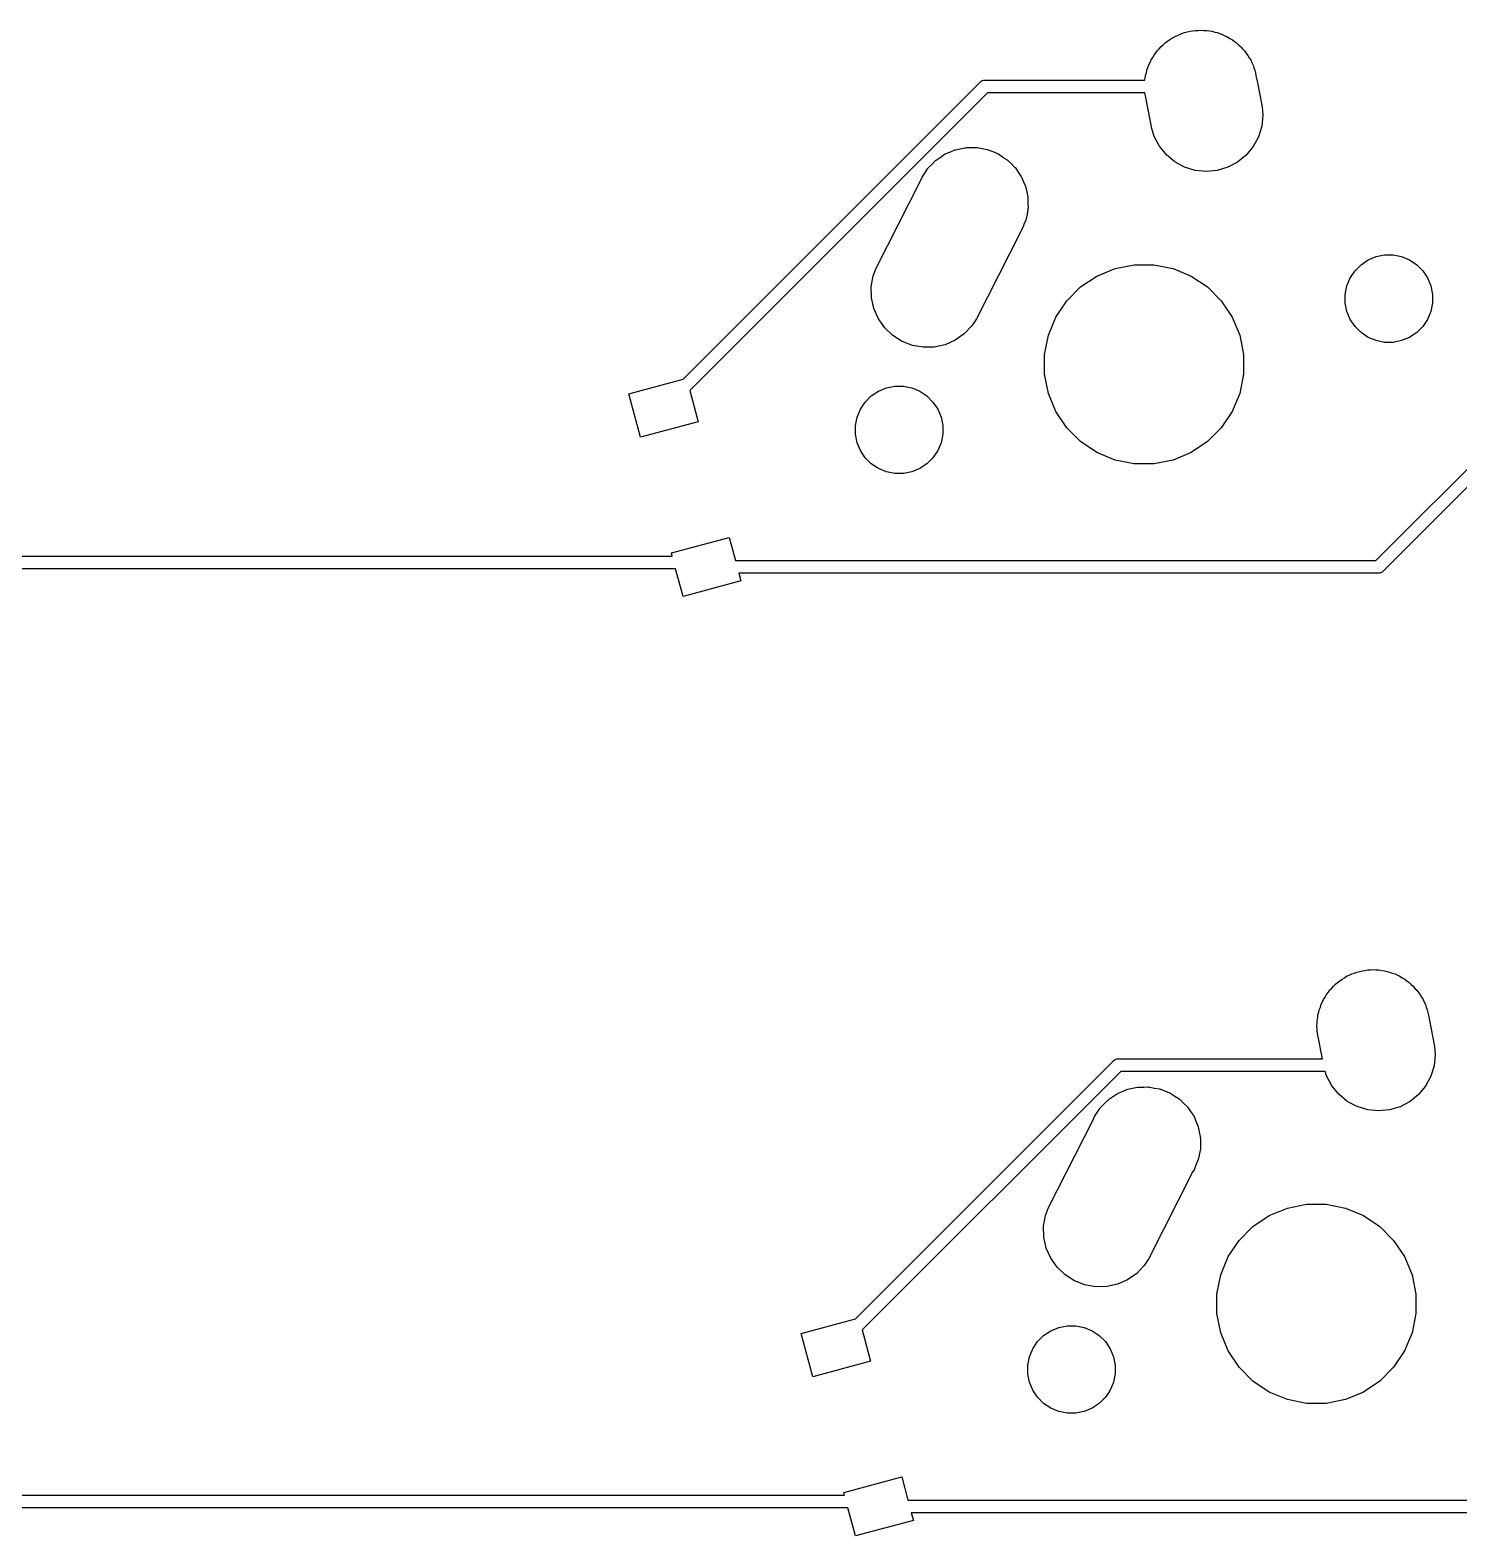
# Model space of a CAD drawing. Extents: x -26.1 to -7.5, y -7.6 to -2.3.
# Drawn here: x -14.713 to -13.586, y -5.079 to -3.891 of the extents above; entities that cross this region are included whole.
import ezdxf

# ---------------------------------------------------------------- set-up
doc = ezdxf.new("R2010")
doc.units = 0
doc.header["$MEASUREMENT"] = 0
doc.layers.add('BLACK', color=7, linetype='CONTINUOUS')

msp = doc.modelspace()

# ---------------------------------------------------------------- linework, layer by layer
at = {"layer": 'BLACK', "linetype": 'CONTINUOUS'}
for p, q in [((-13.8082, -3.89567), (-13.8062, -3.89462)), ((-13.8062, -3.89462), (-13.8042, -3.89401)), ((-13.8042, -3.89401), (-13.8022, -3.8932)), ((-13.8022, -3.8932), (-13.8, -3.89276)), ((-13.8, -3.89276), (-13.7978, -3.89211)), ((-13.7978, -3.89211), (-13.7957, -3.89191)), ((-13.7957, -3.89191), (-13.7937, -3.8915)), ((-13.7937, -3.8915), (-13.7914, -3.8915)), ((-13.7914, -3.8915), (-13.7891, -3.89129)), ((-13.7891, -3.89129), (-13.787, -3.8915)), ((-13.787, -3.8915), (-13.7849, -3.8915)), ((-13.7849, -3.8915), (-13.7827, -3.89194)), ((-13.7827, -3.89194), (-13.7805, -3.89217)), ((-13.7805, -3.89217), (-13.7784, -3.89279)), ((-13.7784, -3.89279), (-13.7764, -3.8932)), ((-13.7764, -3.8932), (-13.7743, -3.89407)), ((-13.7743, -3.89407), (-13.7721, -3.89473)), ((-13.7721, -3.89473), (-13.7703, -3.89573)), ((-13.8237, -3.90756), (-13.8221, -3.90596)), ((-13.8221, -3.90596), (-13.8207, -3.90421)), ((-13.8207, -3.90421), (-13.819, -3.90288)), ((-13.819, -3.90288), (-13.8175, -3.90139)), ((-13.8175, -3.90139), (-13.8157, -3.90013)), ((-13.8157, -3.90013), (-13.8139, -3.8987)), ((-13.8139, -3.8987), (-13.812, -3.89771)), ((-13.812, -3.89771), (-13.8103, -3.89654)), ((-13.8103, -3.89654), (-13.8082, -3.89567)), ((-13.7703, -3.89573), (-13.7683, -3.89654)), ((-13.7683, -3.89654), (-13.7664, -3.8978)), ((-13.7664, -3.8978), (-13.7644, -3.89887)), ((-13.7644, -3.89887), (-13.7628, -3.90022)), ((-13.7628, -3.90022), (-13.7611, -3.90139)), ((-13.7611, -3.90139), (-13.7595, -3.90299)), ((-13.7595, -3.90299), (-13.7577, -3.90443)), ((-13.7577, -3.90443), (-13.7564, -3.90606)), ((-13.7564, -3.90606), (-13.7549, -3.90756)), ((-13.831, -3.92078), (-13.8304, -3.91862)), ((-13.8304, -3.91862), (-13.8294, -3.91676)), ((-13.8294, -3.91676), (-13.8285, -3.91481)), ((-13.8285, -3.91481), (-13.8273, -3.91293)), ((-13.8273, -3.91293), (-13.8262, -3.91094)), ((-13.8262, -3.91094), (-13.8249, -3.90931)), ((-13.8249, -3.90931), (-13.8237, -3.90756)), ((-13.7549, -3.90756), (-13.7536, -3.90944)), ((-13.7536, -3.90944), (-13.7522, -3.91119)), ((-13.7522, -3.91119), (-13.7512, -3.91306)), ((-13.7512, -3.91306), (-13.75, -3.91481)), ((-13.75, -3.91481), (-13.7492, -3.9169)), ((-13.7492, -3.9169), (-13.7481, -3.9189)), ((-13.7481, -3.9189), (-13.7475, -3.92092)), ((-13.9617, -3.93115), (-13.9608, -3.93086)), ((-13.9608, -3.93086), (-13.9598, -3.93077)), ((-13.9598, -3.93077), (-13.9595, -3.93079)), ((-13.9595, -3.93079), (-13.8335, -3.93079)), ((-13.8335, -3.93079), (-13.8331, -3.92921)), ((-13.8331, -3.92921), (-13.8329, -3.92696)), ((-13.8329, -3.92696), (-13.8323, -3.92494)), ((-13.8323, -3.92494), (-13.8319, -3.92287)), ((-13.8319, -3.92287), (-13.831, -3.92078)), ((-13.7475, -3.92092), (-13.7467, -3.92287)), ((-13.7467, -3.92287), (-13.7463, -3.92509)), ((-13.7463, -3.92509), (-13.7462, -3.92516)), ((-13.7462, -3.92516), (-13.7458, -3.92721)), ((-13.7458, -3.92721), (-13.745, -3.93143)), ((-14.1978, -4.1667), (-13.9635, -3.93243)), ((-13.9577, -3.94079), (-14.1924, -4.17546)), ((-13.9635, -3.93243), (-13.9633, -3.93224)), ((-13.9633, -3.93224), (-13.9626, -3.93161)), ((-13.9626, -3.93161), (-13.9617, -3.93115)), ((-13.8335, -3.94079), (-13.9577, -3.94079)), ((-13.8328, -3.94437), (-13.8335, -3.94079)), ((-13.745, -3.93143), (-13.745, -3.93151)), ((-13.745, -3.93151), (-13.741, -3.9519)), ((-13.828, -3.96888), (-13.8328, -3.94437)), ((-13.741, -3.9519), (-13.7404, -3.95841)), ((-13.7404, -3.95841), (-13.7413, -3.96709)), ((-13.8261, -3.97515), (-13.828, -3.96888)), ((-13.822, -3.98286), (-13.8261, -3.97515)), ((-13.7438, -3.97543), (-13.748, -3.98311)), ((-13.7413, -3.96709), (-13.7438, -3.97543)), ((-13.995, -3.99165), (-13.9918, -3.98943)), ((-13.9918, -3.98943), (-13.9913, -3.98923)), ((-13.9913, -3.98923), (-13.9909, -3.98897)), ((-13.9909, -3.98897), (-13.9873, -3.98748)), ((-13.9873, -3.98748), (-13.9838, -3.98591)), ((-13.9838, -3.98591), (-13.9833, -3.98581)), ((-13.9833, -3.98581), (-13.9829, -3.98563)), ((-13.9829, -3.98563), (-13.9791, -3.98487)), ((-13.9791, -3.98487), (-13.9753, -3.98403)), ((-13.9753, -3.98403), (-13.9748, -3.98402)), ((-13.9748, -3.98402), (-13.9743, -3.98393)), ((-13.9743, -3.98393), (-13.9704, -3.98393)), ((-13.9704, -3.98393), (-13.9665, -3.98384)), ((-13.9665, -3.98384), (-13.9661, -3.98393)), ((-13.9661, -3.98393), (-13.9656, -3.98393)), ((-13.9656, -3.98393), (-13.9618, -3.98469)), ((-13.9618, -3.98469), (-13.958, -3.98536)), ((-13.958, -3.98536), (-13.9575, -3.98554)), ((-13.9575, -3.98554), (-13.957, -3.98563)), ((-13.957, -3.98563), (-13.9534, -3.98712)), ((-13.9534, -3.98712), (-13.9498, -3.98853)), ((-13.9498, -3.98853), (-13.9494, -3.98878)), ((-13.9494, -3.98878), (-13.949, -3.98897)), ((-13.949, -3.98897), (-13.9457, -3.99113)), ((-13.8165, -3.98962), (-13.822, -3.98286)), ((-13.8098, -3.99518), (-13.8165, -3.98962)), ((-13.7535, -3.98983), (-13.7603, -3.99534)), ((-13.748, -3.98311), (-13.7535, -3.98983)), ((-14.007, -4.004), (-14.005, -4.00073)), ((-14.005, -4.00073), (-14.0046, -4.00038)), ((-14.0046, -4.00038), (-14.0044, -3.99998)), ((-14.0044, -3.99998), (-14.0016, -3.99723)), ((-14.0016, -3.99723), (-13.9989, -3.99443)), ((-13.9989, -3.99443), (-13.9985, -3.99415)), ((-13.9985, -3.99415), (-13.9982, -3.99381)), ((-13.9982, -3.99381), (-13.995, -3.99165)), ((-13.9457, -3.99113), (-13.9425, -3.99322)), ((-13.9425, -3.99322), (-13.9421, -3.99355)), ((-13.9421, -3.99355), (-13.9417, -3.99381)), ((-13.9417, -3.99381), (-13.939, -3.99657)), ((-13.939, -3.99657), (-13.9362, -3.99926)), ((-13.9362, -3.99926), (-13.9359, -3.99965)), ((-13.9359, -3.99965), (-13.9356, -3.99998)), ((-13.9356, -3.99998), (-13.9334, -4.00322)), ((-13.8021, -3.99931), (-13.8098, -3.99518)), ((-13.7937, -4.00188), (-13.8021, -3.99931)), ((-13.7851, -4.00276), (-13.7937, -4.00188)), ((-13.7764, -4.00194), (-13.7851, -4.00276)), ((-13.768, -3.99943), (-13.7764, -4.00194)), ((-13.7603, -3.99534), (-13.768, -3.99943)), ((-14.0454, -4.07899), (-14.0102, -4.0097)), ((-14.0102, -4.0097), (-14.0092, -4.00724)), ((-14.0092, -4.00724), (-14.007, -4.004)), ((-13.9334, -4.00322), (-13.9312, -4.0064)), ((-13.9312, -4.0064), (-13.931, -4.00684)), ((-13.931, -4.00684), (-13.9307, -4.00724)), ((-13.9307, -4.00724), (-13.9292, -4.01083)), ((-13.9292, -4.01083), (-13.9277, -4.01439)), ((-13.9277, -4.01439), (-13.9275, -4.01486)), ((-13.9275, -4.01486), (-13.9274, -4.0153)), ((-13.9274, -4.0153), (-13.9266, -4.01911)), ((-13.9266, -4.01911), (-13.9258, -4.02291)), ((-13.9258, -4.02291), (-13.9258, -4.02339)), ((-13.9258, -4.02339), (-13.9257, -4.02386)), ((-13.9257, -4.02386), (-13.9257, -4.02775)), ((-13.9264, -4.03639), (-13.9271, -4.04022)), ((-13.9257, -4.03258), (-13.9264, -4.03639)), ((-13.9257, -4.02775), (-13.9256, -4.03163)), ((-13.9256, -4.03163), (-13.9257, -4.0321)), ((-13.9257, -4.0321), (-13.9257, -4.03258)), ((-13.9307, -4.0492), (-13.9317, -4.05062)), ((-13.9297, -4.04674), (-13.9307, -4.0492)), ((-13.9295, -4.04632), (-13.9297, -4.04674)), ((-13.9289, -4.04473), (-13.9295, -4.04632)), ((-13.9274, -4.04114), (-13.9289, -4.04473)), ((-13.9273, -4.04067), (-13.9274, -4.04114)), ((-13.9271, -4.04022), (-13.9273, -4.04067)), ((-13.9317, -4.05062), (-13.9664, -4.11907)), ((-13.6629, -4.07634), (-13.6573, -4.07257)), ((-13.6573, -4.07257), (-13.651, -4.06997)), ((-13.651, -4.06997), (-13.6443, -4.06865)), ((-13.6443, -4.06865), (-13.6375, -4.06865)), ((-13.6375, -4.06865), (-13.6309, -4.06997)), ((-13.6309, -4.06997), (-13.6246, -4.07257)), ((-13.6246, -4.07257), (-13.619, -4.07634)), ((-14.0493, -4.09367), (-14.0478, -4.08508)), ((-14.0478, -4.08508), (-14.0454, -4.07899)), ((-13.8842, -4.09388), (-13.8713, -4.08529)), ((-13.8713, -4.08529), (-13.857, -4.07937)), ((-13.857, -4.07937), (-13.8419, -4.07636)), ((-13.8419, -4.07636), (-13.8264, -4.07636)), ((-13.8264, -4.07636), (-13.8112, -4.07937)), ((-13.8112, -4.07937), (-13.7969, -4.08529)), ((-13.7969, -4.08529), (-13.7841, -4.09388)), ((-13.6715, -4.08678), (-13.6677, -4.08113)), ((-13.6677, -4.08113), (-13.6629, -4.07634)), ((-13.619, -4.07634), (-13.6142, -4.08113)), ((-13.6142, -4.08113), (-13.6104, -4.08678)), ((-14.0491, -4.1024), (-14.0493, -4.09367)), ((-13.8951, -4.10482), (-13.8842, -4.09388)), ((-13.7841, -4.09388), (-13.7732, -4.10482)), ((-13.6754, -4.0997), (-13.6741, -4.09305)), ((-13.6741, -4.09305), (-13.6715, -4.08678)), ((-13.6104, -4.08678), (-13.6078, -4.09305)), ((-13.6078, -4.09305), (-13.6065, -4.0997)), ((-14.0472, -4.11092), (-14.0491, -4.1024)), ((-13.9037, -4.11767), (-13.8951, -4.10482)), ((-13.7732, -4.10482), (-13.7646, -4.11767)), ((-13.6754, -4.10649), (-13.6754, -4.0997)), ((-13.6741, -4.11314), (-13.6754, -4.10649)), ((-13.6065, -4.10649), (-13.6078, -4.11314)), ((-13.6065, -4.0997), (-13.6065, -4.10649)), ((-14.0437, -4.1189), (-14.0472, -4.11092)), ((-14.0387, -4.12605), (-14.0437, -4.1189)), ((-13.9664, -4.11907), (-13.9699, -4.12458)), ((-13.9096, -4.13196), (-13.9037, -4.11767)), ((-13.7646, -4.11767), (-13.7586, -4.13196)), ((-13.6715, -4.11941), (-13.6741, -4.11314)), ((-13.6677, -4.12505), (-13.6715, -4.11941)), ((-13.6104, -4.11941), (-13.6142, -4.12505)), ((-13.6078, -4.11314), (-13.6104, -4.11941)), ((-14.0324, -4.13209), (-14.0387, -4.12605)), ((-14.025, -4.13678), (-14.0324, -4.13209)), ((-13.9759, -4.13088), (-13.9831, -4.13588)), ((-13.9699, -4.12458), (-13.9759, -4.13088)), ((-13.9126, -4.14713), (-13.9096, -4.13196)), ((-13.7586, -4.13196), (-13.7556, -4.14713)), ((-13.6629, -4.12985), (-13.6677, -4.12505)), ((-13.6573, -4.13362), (-13.6629, -4.12985)), ((-13.619, -4.12985), (-13.6246, -4.13362)), ((-13.6142, -4.12505), (-13.619, -4.12985)), ((-14.0169, -4.13994), (-14.025, -4.13678)), ((-14.0083, -4.14146), (-14.0169, -4.13994)), ((-13.9996, -4.14128), (-14.0083, -4.14146)), ((-13.9911, -4.13939), (-13.9996, -4.14128)), ((-13.9831, -4.13588), (-13.9911, -4.13939)), ((-13.651, -4.13622), (-13.6573, -4.13362)), ((-13.6513, -4.30966), (-13.4759, -4.13426)), ((-13.6443, -4.13754), (-13.651, -4.13622)), ((-13.4705, -4.14302), (-13.6455, -4.31802)), ((-13.6375, -4.13754), (-13.6443, -4.13754)), ((-13.6309, -4.13622), (-13.6375, -4.13754)), ((-13.6246, -4.13362), (-13.6309, -4.13622)), ((-13.9126, -4.16259), (-13.9126, -4.14713)), ((-13.7556, -4.14713), (-13.7556, -4.16259)), ((-14.2406, -4.17817), (-14.1978, -4.1667)), ((-13.9096, -4.17776), (-13.9126, -4.16259)), ((-13.7556, -4.16259), (-13.7586, -4.17776)), ((-14.2314, -4.21239), (-14.2406, -4.17817)), ((-14.1924, -4.17546), (-14.1858, -4.20017)), ((-14.0541, -4.18466), (-14.0493, -4.17986)), ((-14.0493, -4.17986), (-14.0436, -4.17609)), ((-14.0436, -4.17609), (-14.0374, -4.1735)), ((-14.0374, -4.1735), (-14.0307, -4.17217)), ((-14.0307, -4.17217), (-14.0239, -4.17217)), ((-14.0239, -4.17217), (-14.0173, -4.1735)), ((-14.0173, -4.1735), (-14.011, -4.17609)), ((-14.011, -4.17609), (-14.0054, -4.17986)), ((-14.0054, -4.17986), (-14.0006, -4.18466)), ((-13.9037, -4.19204), (-13.9096, -4.17776)), ((-13.7586, -4.17776), (-13.7646, -4.19204)), ((-14.0604, -4.19657), (-14.0578, -4.1903)), ((-14.0578, -4.1903), (-14.0541, -4.18466)), ((-14.0006, -4.18466), (-13.9968, -4.1903)), ((-13.9968, -4.1903), (-13.9942, -4.19657)), ((-13.8951, -4.2049), (-13.9037, -4.19204)), ((-13.7646, -4.19204), (-13.7732, -4.2049)), ((-14.1858, -4.20017), (-14.2314, -4.21239)), ((-14.0618, -4.20323), (-14.0604, -4.19657)), ((-14.0618, -4.21002), (-14.0618, -4.20323)), ((-13.9942, -4.19657), (-13.9929, -4.20323)), ((-13.9929, -4.20323), (-13.9929, -4.21002)), ((-14.0604, -4.21667), (-14.0618, -4.21002)), ((-13.9929, -4.21002), (-13.9942, -4.21667)), ((-13.8842, -4.21583), (-13.8951, -4.2049)), ((-13.8713, -4.22442), (-13.8842, -4.21583)), ((-13.7841, -4.21583), (-13.7969, -4.22442)), ((-13.7732, -4.2049), (-13.7841, -4.21583)), ((-14.0578, -4.22294), (-14.0604, -4.21667)), ((-14.0541, -4.22858), (-14.0578, -4.22294)), ((-13.9968, -4.22294), (-14.0006, -4.22858)), ((-13.9942, -4.21667), (-13.9968, -4.22294)), ((-13.857, -4.23034), (-13.8713, -4.22442)), ((-13.7969, -4.22442), (-13.8112, -4.23034)), ((-14.0493, -4.23338), (-14.0541, -4.22858)), ((-14.0436, -4.23715), (-14.0493, -4.23338)), ((-14.0374, -4.23975), (-14.0436, -4.23715)), ((-14.011, -4.23715), (-14.0173, -4.23975)), ((-14.0054, -4.23338), (-14.011, -4.23715)), ((-14.0006, -4.22858), (-14.0054, -4.23338)), ((-13.8419, -4.23336), (-13.857, -4.23034)), ((-13.8264, -4.23336), (-13.8419, -4.23336)), ((-13.8112, -4.23034), (-13.8264, -4.23336)), ((-14.0307, -4.24107), (-14.0374, -4.23975)), ((-14.0239, -4.24107), (-14.0307, -4.24107)), ((-14.0173, -4.23975), (-14.0239, -4.24107)), ((-14.2069, -4.30366), (-14.1613, -4.29144)), ((-14.1613, -4.29144), (-14.1564, -4.30966)), ((-15.2379, -4.30616), (-14.2063, -4.30616)), ((-14.2063, -4.30616), (-14.2069, -4.30366)), ((-14.1564, -4.30966), (-13.6513, -4.30966)), ((-14.2036, -4.31616), (-15.2405, -4.31616)), ((-14.1978, -4.33789), (-14.2036, -4.31616)), ((-13.6495, -4.31966), (-14.1537, -4.31966)), ((-14.1537, -4.31966), (-14.1521, -4.32566)), ((-13.6492, -4.31969), (-13.6495, -4.31966)), ((-13.649, -4.31966), (-13.6492, -4.31969)), ((-13.6482, -4.31959), (-13.649, -4.31966)), ((-13.6473, -4.3193), (-13.6482, -4.31959)), ((-13.6464, -4.31884), (-13.6473, -4.3193)), ((-13.6457, -4.31822), (-13.6464, -4.31884)), ((-13.6455, -4.31802), (-13.6457, -4.31822)), ((-14.1521, -4.32566), (-14.1978, -4.33789)), ((-13.683, -4.64388), (-13.6815, -4.64239)), ((-13.6815, -4.64239), (-13.6797, -4.64113)), ((-13.6797, -4.64113), (-13.6779, -4.6397)), ((-13.6779, -4.6397), (-13.676, -4.63871)), ((-13.676, -4.63871), (-13.6743, -4.63754)), ((-13.6743, -4.63754), (-13.6722, -4.63667)), ((-13.6722, -4.63667), (-13.6702, -4.63562)), ((-13.6702, -4.63562), (-13.6682, -4.63501)), ((-13.6682, -4.63501), (-13.6662, -4.6342)), ((-13.6662, -4.6342), (-13.664, -4.63376)), ((-13.664, -4.63376), (-13.6618, -4.63311)), ((-13.6618, -4.63311), (-13.6597, -4.63291)), ((-13.6597, -4.63291), (-13.6577, -4.6325)), ((-13.6577, -4.6325), (-13.6554, -4.6325)), ((-13.6554, -4.6325), (-13.6531, -4.63229)), ((-13.6531, -4.63229), (-13.651, -4.6325)), ((-13.651, -4.6325), (-13.6489, -4.6325)), ((-13.6489, -4.6325), (-13.6467, -4.63294)), ((-13.6467, -4.63294), (-13.6445, -4.63317)), ((-13.6445, -4.63317), (-13.6424, -4.63379)), ((-13.6424, -4.63379), (-13.6404, -4.6342)), ((-13.6404, -4.6342), (-13.6383, -4.63507)), ((-13.6383, -4.63507), (-13.6361, -4.63573)), ((-13.6361, -4.63573), (-13.6343, -4.63673)), ((-13.6343, -4.63673), (-13.6323, -4.63754)), ((-13.6323, -4.63754), (-13.6304, -4.6388)), ((-13.6304, -4.6388), (-13.6284, -4.63987)), ((-13.6284, -4.63987), (-13.6268, -4.64122)), ((-13.6268, -4.64122), (-13.6251, -4.64239)), ((-13.6251, -4.64239), (-13.6235, -4.64399)), ((-13.6925, -4.65581), (-13.6913, -4.65393)), ((-13.6913, -4.65393), (-13.6902, -4.65194)), ((-13.6902, -4.65194), (-13.6889, -4.65031)), ((-13.6889, -4.65031), (-13.6877, -4.64856)), ((-13.6877, -4.64856), (-13.6861, -4.64696)), ((-13.6861, -4.64696), (-13.6847, -4.64521)), ((-13.6847, -4.64521), (-13.683, -4.64388)), ((-13.6235, -4.64399), (-13.6217, -4.64543)), ((-13.6217, -4.64543), (-13.6204, -4.64706)), ((-13.6204, -4.64706), (-13.6189, -4.64856)), ((-13.6189, -4.64856), (-13.6176, -4.65044)), ((-13.6176, -4.65044), (-13.6162, -4.65219)), ((-13.6162, -4.65219), (-13.6152, -4.65406)), ((-13.6152, -4.65406), (-13.614, -4.65581)), ((-13.6969, -4.66796), (-13.6963, -4.66594)), ((-13.6963, -4.66594), (-13.6959, -4.66387)), ((-13.6959, -4.66387), (-13.695, -4.66178)), ((-13.695, -4.66178), (-13.6944, -4.65962)), ((-13.6944, -4.65962), (-13.6934, -4.65776)), ((-13.6934, -4.65776), (-13.6925, -4.65581)), ((-13.614, -4.65581), (-13.6132, -4.6579)), ((-13.6132, -4.6579), (-13.6121, -4.6599)), ((-13.6121, -4.6599), (-13.6115, -4.66192)), ((-13.6115, -4.66192), (-13.6107, -4.66387)), ((-13.6107, -4.66387), (-13.6103, -4.66609)), ((-13.6103, -4.66609), (-13.6102, -4.66616)), ((-13.6102, -4.66616), (-13.6098, -4.66821)), ((-13.6978, -4.67664), (-13.6976, -4.67454)), ((-13.6976, -4.67889), (-13.6978, -4.67664)), ((-13.6976, -4.67243), (-13.6971, -4.67021)), ((-13.6976, -4.67454), (-13.6976, -4.67243)), ((-13.6976, -4.68115), (-13.6976, -4.67889)), ((-13.6971, -4.67021), (-13.6969, -4.66796)), ((-13.6098, -4.66821), (-13.609, -4.67243)), ((-13.609, -4.67243), (-13.609, -4.67251)), ((-13.609, -4.67251), (-13.605, -4.6929)), ((-13.6968, -4.68537), (-13.6976, -4.68115)), ((-13.6934, -4.70252), (-13.6968, -4.68537)), ((-13.8573, -4.70335), (-13.8564, -4.70288)), ((-13.8564, -4.70288), (-13.8555, -4.7026)), ((-13.8555, -4.7026), (-13.8548, -4.70252)), ((-13.8548, -4.70252), (-13.8545, -4.7025)), ((-13.8545, -4.7025), (-13.8543, -4.70252)), ((-13.8543, -4.70252), (-13.6934, -4.70252)), ((-13.6044, -4.69941), (-13.6053, -4.70809)), ((-13.605, -4.6929), (-13.6044, -4.69941)), ((-14.0618, -4.9077), (-13.8582, -4.70416)), ((-13.8524, -4.71253), (-14.0564, -4.91646)), ((-13.8582, -4.70416), (-13.8581, -4.70397)), ((-13.8581, -4.70397), (-13.8573, -4.70335)), ((-13.6912, -4.71253), (-13.8524, -4.71253)), ((-13.6901, -4.71615), (-13.6912, -4.71253)), ((-13.6053, -4.70809), (-13.6078, -4.71643)), ((-13.8473, -4.72681), (-13.8469, -4.72663)), ((-13.8469, -4.72663), (-13.8431, -4.72587)), ((-13.8431, -4.72587), (-13.8393, -4.72503)), ((-13.8393, -4.72503), (-13.8388, -4.72502)), ((-13.8388, -4.72502), (-13.8383, -4.72493)), ((-13.8383, -4.72493), (-13.8344, -4.72493)), ((-13.8344, -4.72493), (-13.8305, -4.72484)), ((-13.8305, -4.72484), (-13.8301, -4.72493)), ((-13.8301, -4.72493), (-13.8296, -4.72493)), ((-13.8296, -4.72493), (-13.8258, -4.72569)), ((-13.8258, -4.72569), (-13.822, -4.72636)), ((-13.822, -4.72636), (-13.8215, -4.72654)), ((-13.8215, -4.72654), (-13.821, -4.72663)), ((-13.821, -4.72663), (-13.8174, -4.72812)), ((-13.686, -4.72386), (-13.6901, -4.71615)), ((-13.6805, -4.73062), (-13.686, -4.72386)), ((-13.612, -4.72411), (-13.6175, -4.73083)), ((-13.6078, -4.71643), (-13.612, -4.72411)), ((-13.8684, -4.74098), (-13.8656, -4.73823)), ((-13.8656, -4.73823), (-13.8629, -4.73543)), ((-13.8629, -4.73543), (-13.8625, -4.73515)), ((-13.8625, -4.73515), (-13.8622, -4.73481)), ((-13.8622, -4.73481), (-13.859, -4.73265)), ((-13.859, -4.73265), (-13.8558, -4.73043)), ((-13.8558, -4.73043), (-13.8553, -4.73023)), ((-13.8553, -4.73023), (-13.8549, -4.72997)), ((-13.8549, -4.72997), (-13.8513, -4.72848)), ((-13.8513, -4.72848), (-13.8478, -4.72691)), ((-13.8478, -4.72691), (-13.8473, -4.72681)), ((-13.8174, -4.72812), (-13.8138, -4.72953)), ((-13.8138, -4.72953), (-13.8134, -4.72978)), ((-13.8134, -4.72978), (-13.813, -4.72997)), ((-13.813, -4.72997), (-13.8097, -4.73213)), ((-13.8097, -4.73213), (-13.8065, -4.73422)), ((-13.8065, -4.73422), (-13.8061, -4.73455)), ((-13.8061, -4.73455), (-13.8057, -4.73481)), ((-13.8057, -4.73481), (-13.803, -4.73757)), ((-13.803, -4.73757), (-13.8002, -4.74026)), ((-13.6738, -4.73618), (-13.6805, -4.73062)), ((-13.6661, -4.74031), (-13.6738, -4.73618)), ((-13.6243, -4.73634), (-13.632, -4.74043)), ((-13.6175, -4.73083), (-13.6243, -4.73634)), ((-13.8742, -4.7507), (-13.8732, -4.74824)), ((-13.8732, -4.74824), (-13.871, -4.745)), ((-13.871, -4.745), (-13.869, -4.74173)), ((-13.869, -4.74173), (-13.8686, -4.74138)), ((-13.8686, -4.74138), (-13.8684, -4.74098)), ((-13.8002, -4.74026), (-13.7999, -4.74065)), ((-13.7999, -4.74065), (-13.7996, -4.74098)), ((-13.7996, -4.74098), (-13.7974, -4.74422)), ((-13.7974, -4.74422), (-13.7952, -4.7474)), ((-13.7952, -4.7474), (-13.795, -4.74784)), ((-13.795, -4.74784), (-13.7947, -4.74824)), ((-13.7947, -4.74824), (-13.7932, -4.75183)), ((-13.6577, -4.74288), (-13.6661, -4.74031)), ((-13.6491, -4.74376), (-13.6577, -4.74288)), ((-13.6404, -4.74294), (-13.6491, -4.74376)), ((-13.632, -4.74043), (-13.6404, -4.74294)), ((-13.9094, -4.81999), (-13.8742, -4.7507)), ((-13.7932, -4.75183), (-13.7917, -4.75539)), ((-13.7917, -4.75539), (-13.7915, -4.75586)), ((-13.7915, -4.75586), (-13.7914, -4.7563)), ((-13.7914, -4.7563), (-13.7906, -4.76011)), ((-13.7906, -4.76011), (-13.7898, -4.76391)), ((-13.7897, -4.77358), (-13.7904, -4.77739)), ((-13.7898, -4.76391), (-13.7898, -4.76439)), ((-13.7898, -4.76439), (-13.7897, -4.76486)), ((-13.7897, -4.76486), (-13.7897, -4.76875)), ((-13.7897, -4.76875), (-13.7896, -4.77263)), ((-13.7896, -4.77263), (-13.7897, -4.7731)), ((-13.7897, -4.7731), (-13.7897, -4.77358)), ((-13.7929, -4.78573), (-13.7935, -4.78732)), ((-13.7914, -4.78214), (-13.7929, -4.78573)), ((-13.7913, -4.78167), (-13.7914, -4.78214)), ((-13.7911, -4.78122), (-13.7913, -4.78167)), ((-13.7904, -4.77739), (-13.7911, -4.78122)), ((-13.7957, -4.79162), (-13.8304, -4.86007)), ((-13.7947, -4.7902), (-13.7957, -4.79162)), ((-13.7937, -4.78774), (-13.7947, -4.7902)), ((-13.7935, -4.78732), (-13.7937, -4.78774)), ((-13.9118, -4.82608), (-13.9094, -4.81999)), ((-13.7353, -4.82629), (-13.721, -4.82037)), ((-13.721, -4.82037), (-13.7059, -4.81736)), ((-13.7059, -4.81736), (-13.6904, -4.81736)), ((-13.6904, -4.81736), (-13.6752, -4.82037)), ((-13.6752, -4.82037), (-13.6609, -4.82629)), ((-13.9133, -4.83467), (-13.9118, -4.82608)), ((-13.7482, -4.83488), (-13.7353, -4.82629)), ((-13.6609, -4.82629), (-13.6481, -4.83488)), ((-13.9131, -4.8434), (-13.9133, -4.83467)), ((-13.9112, -4.85192), (-13.9131, -4.8434)), ((-13.7591, -4.84582), (-13.7482, -4.83488)), ((-13.6481, -4.83488), (-13.6372, -4.84582)), ((-13.9077, -4.8599), (-13.9112, -4.85192)), ((-13.7677, -4.85867), (-13.7591, -4.84582)), ((-13.6372, -4.84582), (-13.6286, -4.85867)), ((-13.9027, -4.86705), (-13.9077, -4.8599)), ((-13.8964, -4.87309), (-13.9027, -4.86705)), ((-13.8339, -4.86558), (-13.8399, -4.87188)), ((-13.8304, -4.86007), (-13.8339, -4.86558)), ((-13.7736, -4.87296), (-13.7677, -4.85867)), ((-13.6286, -4.85867), (-13.6226, -4.87296)), ((-13.889, -4.87778), (-13.8964, -4.87309)), ((-13.8809, -4.88094), (-13.889, -4.87778)), ((-13.8723, -4.88246), (-13.8809, -4.88094)), ((-13.8551, -4.88039), (-13.8636, -4.88228)), ((-13.8471, -4.87688), (-13.8551, -4.88039)), ((-13.8399, -4.87188), (-13.8471, -4.87688)), ((-13.7766, -4.88813), (-13.7736, -4.87296)), ((-13.6226, -4.87296), (-13.6196, -4.88813)), ((-13.8636, -4.88228), (-13.8723, -4.88246)), ((-13.7766, -4.90359), (-13.7766, -4.88813)), ((-13.6196, -4.88813), (-13.6196, -4.90359)), ((-13.7736, -4.91876), (-13.7766, -4.90359)), ((-13.6196, -4.90359), (-13.6226, -4.91876)), ((-14.1046, -4.91917), (-14.0618, -4.9077)), ((-14.0564, -4.91646), (-14.0498, -4.94117)), ((-13.9076, -4.91709), (-13.9014, -4.9145)), ((-13.9014, -4.9145), (-13.8947, -4.91317)), ((-13.8947, -4.91317), (-13.8879, -4.91317)), ((-13.8879, -4.91317), (-13.8813, -4.9145)), ((-13.8813, -4.9145), (-13.875, -4.91709)), ((-14.0954, -4.95339), (-14.1046, -4.91917)), ((-13.9218, -4.9313), (-13.9181, -4.92566)), ((-13.9181, -4.92566), (-13.9133, -4.92086)), ((-13.9133, -4.92086), (-13.9076, -4.91709)), ((-13.875, -4.91709), (-13.8694, -4.92086)), ((-13.8694, -4.92086), (-13.8646, -4.92566)), ((-13.8646, -4.92566), (-13.8608, -4.9313)), ((-13.7677, -4.93304), (-13.7736, -4.91876)), ((-13.6226, -4.91876), (-13.6286, -4.93304)), ((-13.9258, -4.94423), (-13.9244, -4.93757)), ((-13.9244, -4.93757), (-13.9218, -4.9313)), ((-13.8608, -4.9313), (-13.8582, -4.93757)), ((-13.8582, -4.93757), (-13.8569, -4.94423)), ((-13.7591, -4.9459), (-13.7677, -4.93304)), ((-13.6286, -4.93304), (-13.6372, -4.9459)), ((-14.0498, -4.94117), (-14.0954, -4.95339)), ((-13.9258, -4.95101), (-13.9258, -4.94423)), ((-13.9244, -4.95767), (-13.9258, -4.95101)), ((-13.8569, -4.95101), (-13.8582, -4.95767)), ((-13.8569, -4.94423), (-13.8569, -4.95101)), ((-13.7482, -4.95683), (-13.7591, -4.9459)), ((-13.6372, -4.9459), (-13.6481, -4.95683)), ((-13.9218, -4.96394), (-13.9244, -4.95767)), ((-13.9181, -4.96958), (-13.9218, -4.96394)), ((-13.8608, -4.96394), (-13.8646, -4.96958)), ((-13.8582, -4.95767), (-13.8608, -4.96394)), ((-13.7353, -4.96542), (-13.7482, -4.95683)), ((-13.6481, -4.95683), (-13.6609, -4.96542)), ((-13.9133, -4.97438), (-13.9181, -4.96958)), ((-13.9076, -4.97815), (-13.9133, -4.97438)), ((-13.8694, -4.97438), (-13.875, -4.97815)), ((-13.8646, -4.96958), (-13.8694, -4.97438)), ((-13.721, -4.97134), (-13.7353, -4.96542)), ((-13.7059, -4.97436), (-13.721, -4.97134)), ((-13.6904, -4.97436), (-13.7059, -4.97436)), ((-13.6752, -4.97134), (-13.6904, -4.97436)), ((-13.6609, -4.96542), (-13.6752, -4.97134)), ((-13.9014, -4.98075), (-13.9076, -4.97815)), ((-13.8947, -4.98207), (-13.9014, -4.98075)), ((-13.8879, -4.98207), (-13.8947, -4.98207)), ((-13.8813, -4.98075), (-13.8879, -4.98207)), ((-13.875, -4.97815), (-13.8813, -4.98075)), ((-14.0709, -5.04466), (-14.0253, -5.03244)), ((-14.0253, -5.03244), (-14.0204, -5.05066)), ((-15.3681, -5.04683), (-14.0704, -5.04683)), ((-14.0704, -5.04683), (-14.0709, -5.04466)), ((-14.0677, -5.05683), (-15.3708, -5.05683)), ((-14.0618, -5.07889), (-14.0677, -5.05683)), ((-14.0204, -5.05066), (-13.5153, -5.05066)), ((-14.0161, -5.06666), (-14.0618, -5.07889)), ((-13.5135, -5.06066), (-14.0177, -5.06066)), ((-14.0177, -5.06066), (-14.0161, -5.06666))]:
    msp.add_line(p, q, dxfattribs=at)

doc.saveas('drawing.dxf')
